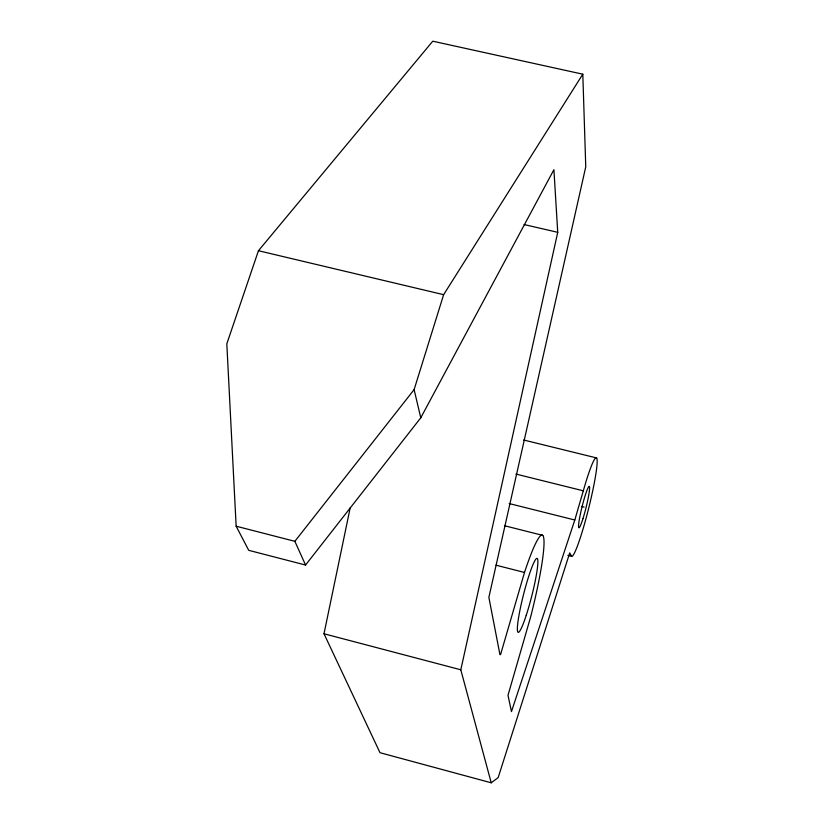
<?xml version="1.0" encoding="UTF-8"?>
<svg xmlns="http://www.w3.org/2000/svg" width="824" height="824" viewBox="0 0 824 824"><rect width="100%" height="100%" fill="white"/><g stroke="black" fill="none" stroke-linecap="round" stroke-linejoin="round"><path stroke-width="1.24" d="M500.539 654.658L524.507 572.464A83.234 9.136 -75.6 0 1 543.789 538.35A83.234 9.136 -75.6 0 1 530.677 616.805L507.996 695.301L511.467 711.586L574.802 520.006L583.31 490.816A50.8 4.841 -76 0 1 597.05 459.153A50.8 4.841 -76 0 1 587.203 514.032A50.8 4.841 -76 0 1 571.578 556.303L569.724 552.873L498.159 777.619L491.228 782.8L379.998 752.703L323.997 633.769L350.2 507.8M491.228 782.8L460.801 669.788L557.735 232.317L553.913 169.692L420.776 417.799L305.56 565.037L248.724 550.329L236.148 526.206L226.816 343.814L258.448 250.723L432.765 41.2L582.805 74.191L585.761 166.808L488.869 597.359L499.941 654.637M305.56 565.037L294.858 541.317L414.112 389.618L443.631 294.683L582.805 74.191M524.074 224.54L557.735 232.317M258.448 250.723L443.631 294.683M523.652 439.995L596.607 457.948M515.948 474.068L583.31 490.816M581.631 506.461L584.103 507.079M509.17 503.546L574.802 520.006M504.432 525.712L542.779 535.384M567.87 555.355L571.578 556.303M496.027 565.192L524.507 572.464M236.148 526.206L294.858 541.317M323.997 633.769L460.801 669.788M414.112 389.618L420.776 417.799M582.918 518.79A21.373 2.039 -76 0 0 589.366 486.397A21.373 2.039 -76 0 0 579.972 516.04A21.373 2.039 -76 0 0 582.918 518.79M526.248 615.281A38.172 4.182 -75.7 0 0 537.124 558.414A38.172 4.182 -75.7 0 0 519.501 612.438A38.172 4.182 -75.7 0 0 526.248 615.281"/></g></svg>
